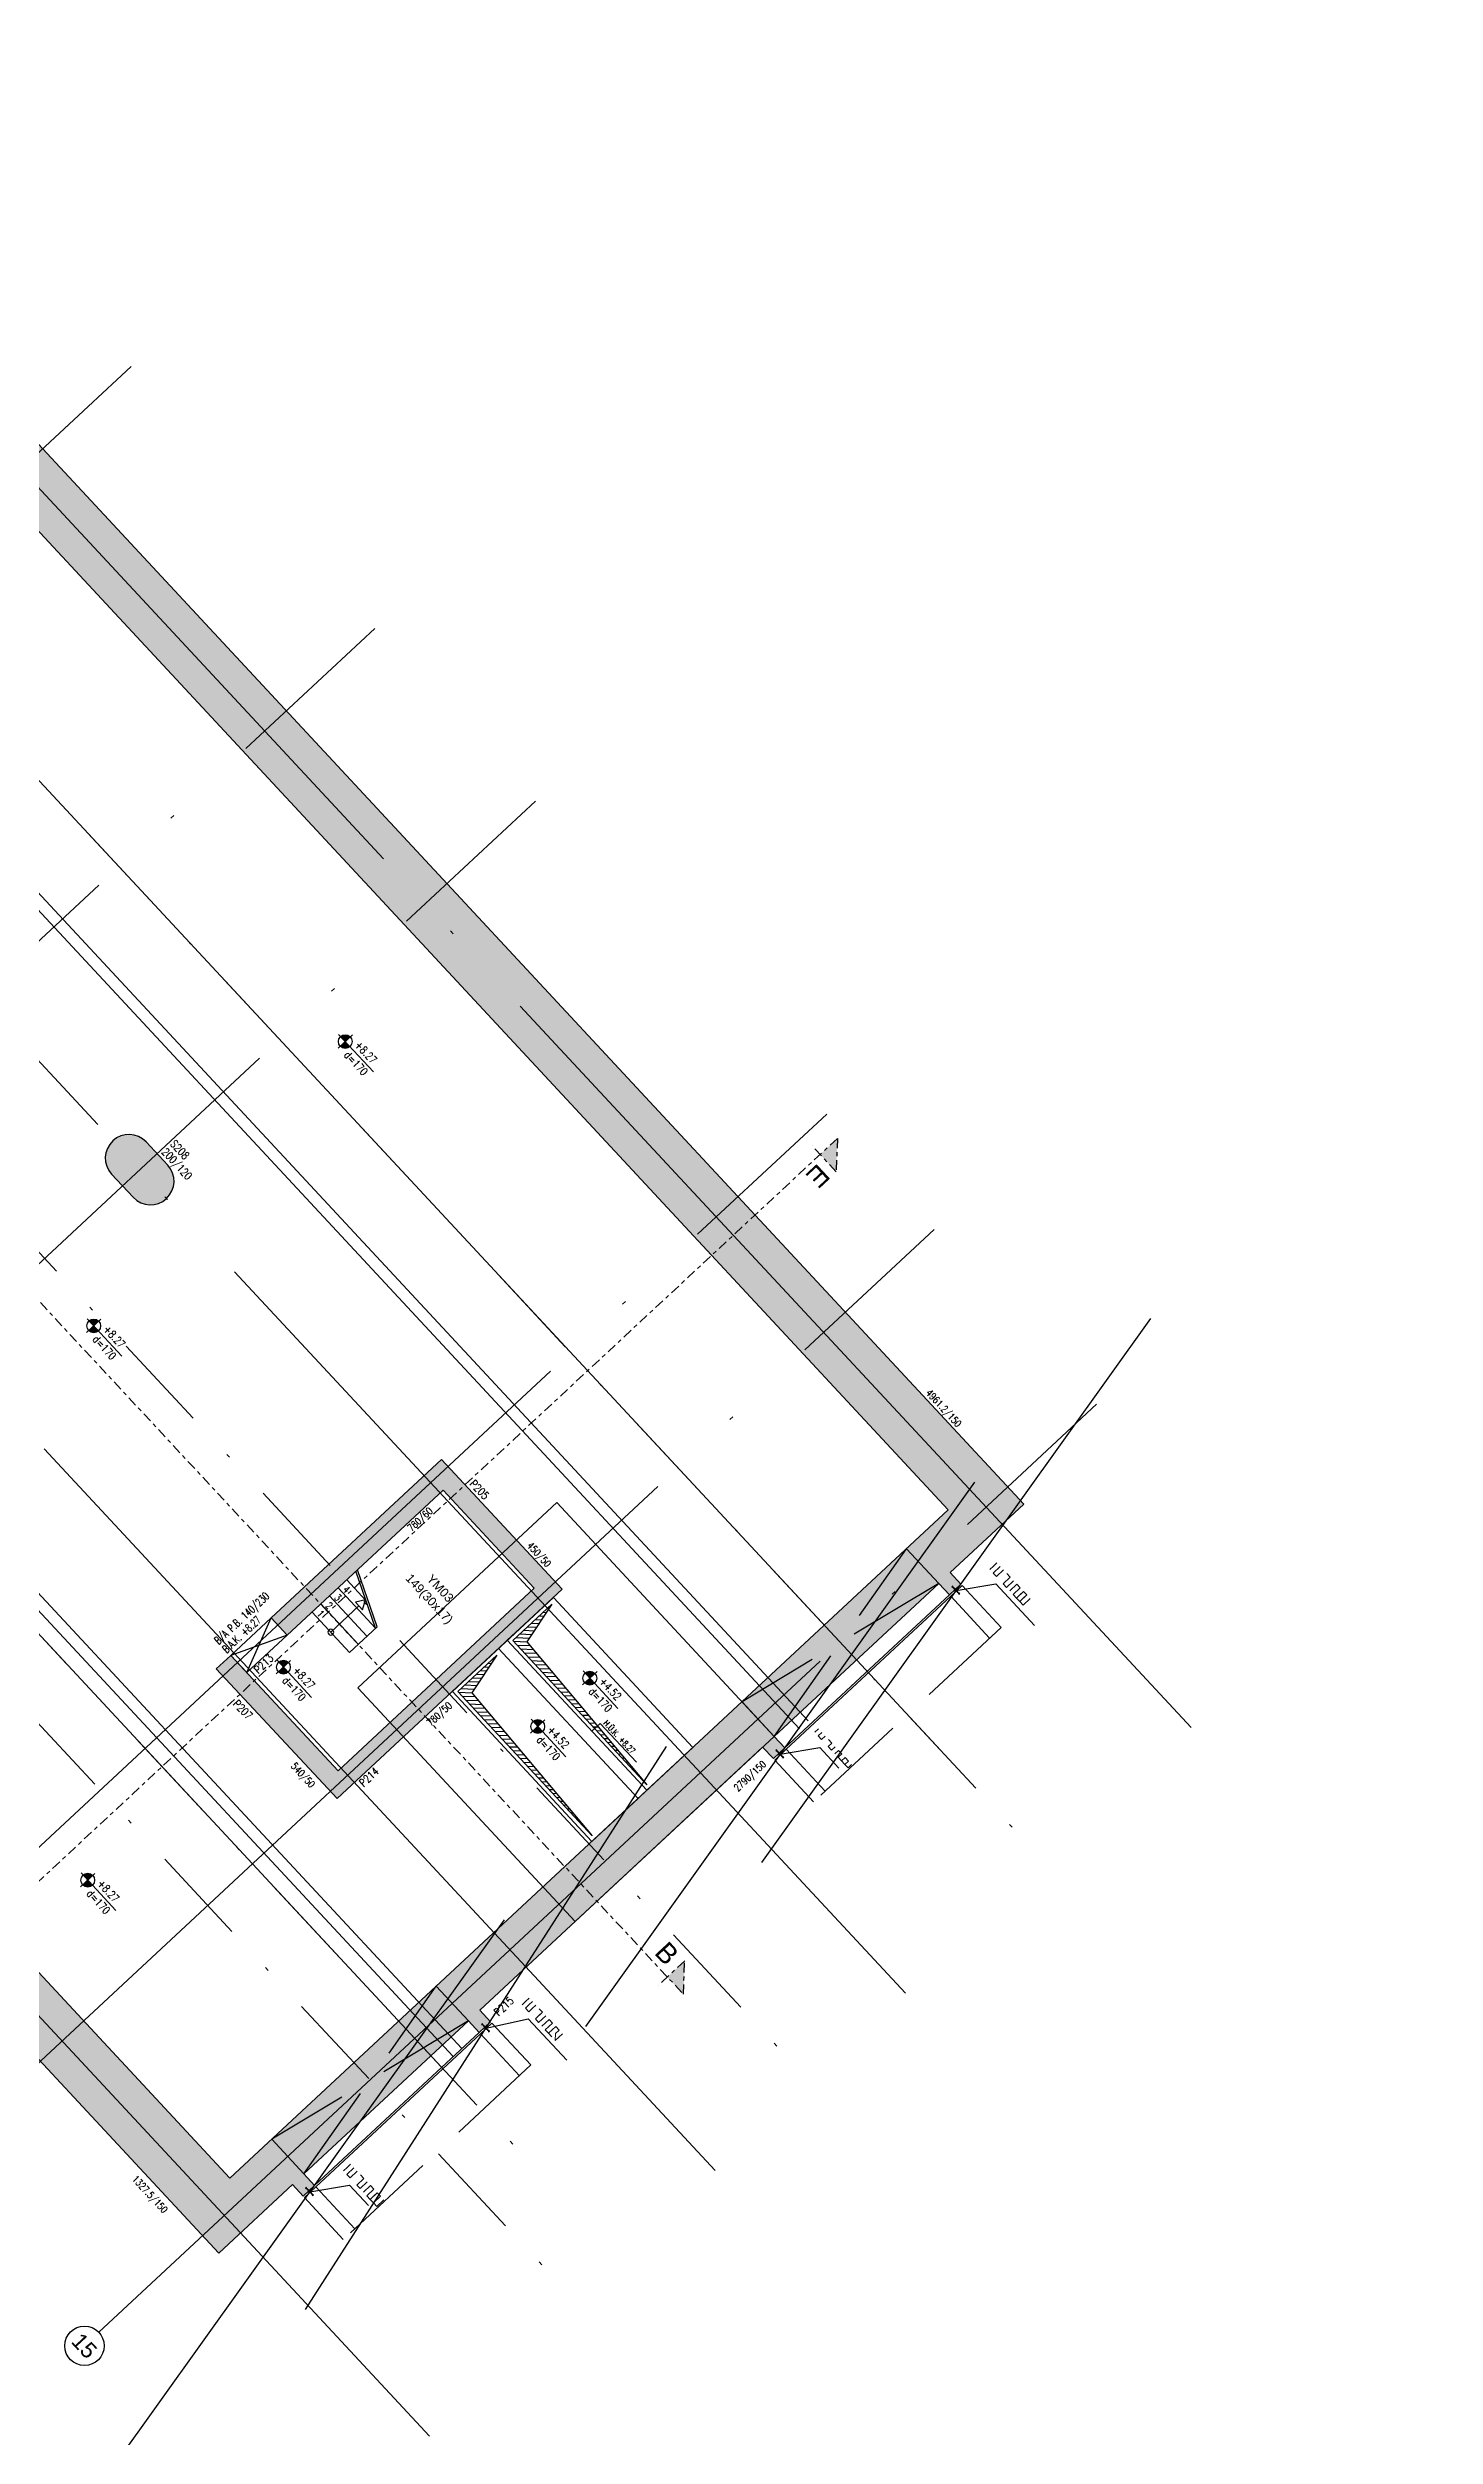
# Model space of a CAD drawing. Header units: millimetres. Extents: x 400382 to 401267, y 4543945 to 4544126.
# Drawn here: x 400493.9 to 400529.1, y 4543976.6 to 4544037.2 of the extents above; entities that cross this region are included whole.
import ezdxf
from ezdxf.enums import TextEntityAlignment as Align

# ---------------------------------------------------------------- set-up
doc = ezdxf.new("R2010")
doc.units = ezdxf.units.MM
for name, pattern in [('AKS', [3, 2.5, -0.25, 0, -0.25]), ('CENTER', [2, 1.25, -0.25, 0.25, -0.25]), ('CIZGI', [0.4, 0.25, -0.15]), ('CONTINU', [0]), ('DASHDOT2', [0.5, 0.25, -0.125, 0, -0.125]), ('HIDDEN', [0.375, 0.25, -0.125]), ('UUC-ST-KAL-I05-101-U-000$0$ACAD_ISO05W100', [33, 24, -3, 0, -3, 0, -3])]:
    doc.linetypes.add(name, pattern=pattern)
doc.layers.add('A-DETL', color=90, linetype='Continuous', lineweight=15)
for name, color, linetype in [('aks prota', 2, 'AKS'), ('boşluk prota', 2, 'Continuous'), ('boşluk taraması prota', 252, 'Continuous'), ('caks prota', 4, 'Continuous'), ('kesit tarama prota', 252, 'Continuous'), ('kiriş prota', 6, 'Continuous'), ('kolon prota', 1, 'Continuous'), ('kolon tarama prota', 252, 'Continuous'), ('lkolon prota', 4, 'Continuous'), ('lperde prota', 4, 'Continuous'), ('merdiven prota', 2, 'Continuous'), ('metraj prota', 2, 'Continuous'), ('not prota', 2, 'Continuous'), ('not çizgisi prota', 4, 'Continuous'), ('perde prota', 1, 'Continuous'), ('PRT-AL-TUNEL_EKSENI', 14, 'DASHDOT2'), ('PRT-MI-ad_dim', 8, 'Continuous'), ('prt-s-taxis', 7, 'Continuous'), ('skesit prota', 7, 'Continuous'), ('st-s_level (kot)', 6, 'Continuous'), ('st-s_levelmark (kot işareti)', 4, 'Continuous'), ('st_s_not çizgisi', 4, 'CIZGI'), ('st_s_ölçü', 4, 'Continuous'), ('taks prota', 7, 'Continuous'), ('temel prota', 6, 'Continuous'), ('tkesit prota', 7, 'Continuous'), ('tkolon prota', 6, 'Continuous'), ('tnot prota', 4, 'Continuous'), ('tperde prota', 6, 'Continuous'), ('UUC-ST-KAL-I05-101-U-000$0$st_s_su tutucu', 2, 'Continuous')]:
    doc.layers.add(name, color=color, linetype=linetype)
doc.styles.add('Arial', font='Arial.ttf')
doc.styles.add('OLCU', font='romanstw.shx')
doc.styles.add('PRT-MI-a_Arial', font='Arial.ttf', dxfattribs={"height": 30})
doc.styles.add('TAKS', font='Arial Unicode.ttf')
doc.styles.add('tkolon', font='romanstw.shx')
doc.styles.add('TNOT', font='romanstw.shx', dxfattribs={"width": 0.8, "height": 250})
doc.dimstyles.new('1-50', dxfattribs={"dimtxt": 10, "dimasz": 4, "dimexe": 4, "dimexo": 8, "dimgap": 4, "dimtad": 1, "dimdec": 1, "dimrnd": 0.05, "dimzin": 9, "dimdsep": 46, "dimtxsty": 'OLCU', "dimblk1": 'OBLIQUE', "dimblk2": 'OBLIQUE', "dimsah": 1, "dimcen": 2, "dimdle": 4, "dimclrd": 4, "dimclre": 4, "dimclrt": 3, "dimadec": 1, "dimazin": 0, "dimtfac": 1, "dimtdec": 1, "dimtix": 1, "dimtmove": 2, "dimatfit": 3, "dimldrblk": 'OBLIQUE', "dimfxl": 1, "dimtvp": 1, "dimtolj": 1, "dimtzin": 1, "dimarcsym": 0})

# ---------------------------------------------------------------- blocks, each defined once
blk = doc.blocks.new('_Oblique')
at = {"layer": 'st_s_ölçü', "lineweight": -2}
blk.add_line((-0.5, -0.5), (0.5, 0.5), dxfattribs=at)
blk = doc.blocks.new('PLAN_KOT')
at = {"layer": 'st-s_levelmark (kot işareti)'}
h = blk.add_hatch(color=256, dxfattribs=at)
h.paths.add_polyline_path([(0, 17.5, 0.414214), (-17.5, 0), (0, 0)])
h.paths.add_polyline_path([(17.5, 0), (0, 0), (0, -17.5, 0.414214)])
for p, q in [((105, 0), (-25, 0)), ((0, 25), (0, -25))]:
    blk.add_line(p, q, dxfattribs=at)
blk.add_circle((0, 0), 17.5, dxfattribs=at)
at = {"layer": 'st-s_level (kot)', "color": 6, "style": 'OLCU', "width": 0.8}
for tag, p in [('KOT', (22.7, 9.8)), ('DÖŞEME_KALINLIĞI', (22.7, -27.6))]:
    blk.add_attdef(tag, p, '', height=20, dxfattribs=at)
blk = doc.blocks.new('*U90')
at = {"layer": 'metraj prota', "color": 4}
blk.add_lwpolyline([(-120, 0), (-97.5, 13), (-97.5, -13)], close=True, dxfattribs=at)
blk.add_lwpolyline([(0, 0), (-97.5, 0)], dxfattribs=at)
blk.add_circle((0, 0), 7.5, dxfattribs=at)
blk = doc.blocks.new('Stair_Anotation')
at = {"color": 0, "style": 'PRT-MI-a_Arial'}
blk.add_attdef('M.ADI', text='', height=0.2, dxfattribs=at).set_placement((0, 0), align=Align.BOTTOM_CENTER)
blk.add_attdef('BAS.SAYI-(EN-RIHT)', text='', height=0.2, dxfattribs=at).set_placement((0, -0.08), align=Align.TOP_CENTER)

msp = doc.modelspace()

# ---------------------------------------------------------------- hatches: boundary and pattern name
at = {"layer": 'boşluk taraması prota', "ltscale": 2}
h = msp.add_hatch(dxfattribs=at)
h.set_pattern_fill('ANSI31', color=256, scale=0.03, angle=-47.076006, style=0)
h.set_pattern_definition([(357.923994, (399726.28571, 4544230.91546), (0.003450452, 0.095187483), [])])
h.paths.add_polyline_path([(400506.67722, 4543997.72402), (400506.0437, 4543996.77143), (400509.09195, 4543993.14534), (400505.68867, 4543996.80464)])
h = msp.add_hatch(dxfattribs=at)
h.set_pattern_fill('ANSI31', color=256, scale=0.03, angle=-47.076006, style=0)
h.set_pattern_definition([(357.923994, (399724.8937, 4544229.62061), (0.003450452, 0.095187483), [])])
h.paths.add_polyline_path([(400505.28521, 4543996.42917), (400504.65169, 4543995.47658), (400507.69995, 4543991.85049), (400504.29667, 4543995.50979)])
at = {"layer": 'kesit tarama prota'}
h = msp.add_hatch(color=256, dxfattribs=at)
h.dxf.hatch_style = 1
h.paths.add_polyline_path([(400513.89436, 4544008.69619), (400513.9251, 4544009.54416), (400513.48574, 4544009.13555)])
h = msp.add_hatch(color=256, dxfattribs=at)
h.dxf.hatch_style = 1
h.paths.add_polyline_path([(400510.04988, 4543988.67642), (400510.01914, 4543987.82845), (400509.61053, 4543988.2678)])
at = {"layer": 'kolon tarama prota'}
h = msp.add_hatch(color=256, dxfattribs=at)
h.dxf.hatch_style = 1
h.paths.add_polyline_path([(400485.11839, 4544034.12161), (400516.73976, 4544000.12153), (400498.50654, 4543983.16394), (400490.22528, 4543992.06815), (400490.53293, 4543989.53481), (400498.22539, 4543981.26369), (400500.09264, 4543983.00031), (400500.36505, 4543982.70741), (400500.65796, 4543982.97982), (400500.38555, 4543983.27272), (400504.55942, 4543987.15458), (400504.83183, 4543986.86168), (400505.12473, 4543987.13409), (400504.85232, 4543987.42699), (400512.02844, 4543994.10106), (400512.30086, 4543993.80816), (400512.59376, 4543994.08057), (400512.32135, 4543994.37347), (400516.49522, 4543998.25533), (400516.76763, 4543997.96243), (400517.06053, 4543998.23484), (400516.78812, 4543998.52774), (400518.65538, 4544000.26436), (400484.81074, 4544036.65495)])
h = msp.add_hatch(color=256, dxfattribs=at)
h.dxf.hatch_style = 1
edge = h.paths.add_edge_path()
edge.add_arc((400495.94573, 4544009.0442), 0.6, 42.923994, 222.923994)
edge.add_line((400495.50638, 4544008.63558), (400496.0512, 4544008.04978))
edge.add_arc((400496.49056, 4544008.45839), 0.6, 222.923994, 402.923994)
edge.add_line((400496.92991, 4544008.86701), (400496.38509, 4544009.45282))
h = msp.add_hatch(color=256, dxfattribs=at)
h.dxf.hatch_style = 1
h.paths.add_polyline_path([(400506.93947, 4543998.10449), (400503.87484, 4544001.39965), (400499.55467, 4543997.38172), (400499.96329, 4543996.94237), (400503.91733, 4544000.61978), (400506.23282, 4543998.1301), (400501.25347, 4543993.49911), (400498.52936, 4543996.42815), (400498.16323, 4543996.08763), (400501.22786, 4543992.79247)])

# ---------------------------------------------------------------- linework, layer by layer
at = {"layer": 'A-DETL', "color": 1, "lineweight": 5}
msp.add_lwpolyline([(400410.49797, 4544108.04135), (400516.54955, 4543994.01205)], dxfattribs=at)
at = {"layer": 'aks prota', "ltscale": 10}
for p, q in [((400522.90326, 4543994.59565), (400411.76442, 4544114.0949)), ((400515.65391, 4543987.85348), (400404.51506, 4544107.35273)), ((400510.82101, 4543983.3587), (400399.68216, 4544102.85794)), ((400503.57166, 4543976.61652), (400392.43281, 4544096.11577)), ((400470.68895, 4544005.58836), (400496.00253, 4544029.13095)), ((400476.87267, 4543998.93946), (400502.18625, 4544022.48206)), ((400480.95203, 4543994.55323), (400506.26561, 4544018.09583)), ((400488.33778, 4543986.6119), (400513.65514, 4544010.15801)), ((400491.06189, 4543983.68287), (400516.37925, 4544007.22897)), ((400495.1821, 4543979.25271), (400520.49946, 4544002.79881))]:
    msp.add_line(p, q, dxfattribs=at)
at = {"layer": 'boşluk prota', "ltscale": 0.05}
for points in [[(400506.67722, 4543997.72402), (400506.0437, 4543996.77143), (400509.09195, 4543993.14534), (400505.68867, 4543996.80464)], [(400505.28521, 4543996.42917), (400504.65169, 4543995.47658), (400507.69995, 4543991.85049), (400504.29667, 4543995.50979)]]:
    msp.add_lwpolyline(points, close=True, dxfattribs=at)
at = {"layer": 'caks prota', "ltscale": 0.05}
msp.add_circle((400494.81649, 4543978.91164), 0.5, dxfattribs=at)
at = {"layer": 'kiriş prota'}
msp.add_line((400400.70421, 4544096.91339), (400503.87989, 4543985.97634), dxfattribs=at)
for points in [[(400516.76763, 4543997.96243), (400512.59376, 4543994.08057)], [(400501.54446, 4543996.50475), (400502.24353, 4543997.15491)], [(400504.83183, 4543986.86168), (400500.65796, 4543982.97982)]]:
    msp.add_lwpolyline(points, dxfattribs=at)
at = {"layer": 'kolon prota', "color": 1}
msp.add_lwpolyline([(400496.38509, 4544009.45282, 1), (400495.50638, 4544008.63558), (400496.0512, 4544008.04978, 1), (400496.92991, 4544008.86701)], format="xyb", close=True, dxfattribs=at)
at = {"layer": 'kolon tarama prota'}
for points in [[(400517.78917, 4543996.86404), (400516.80168, 4543997.92581), (400517.09458, 4543998.19822), (400518.08207, 4543997.13645)], [(400516.80168, 4543997.92581), (400512.62781, 4543994.04396)], [(400513.3224, 4543992.70977), (400512.33491, 4543993.77155), (400512.62781, 4543994.04396), (400513.6153, 4543992.98218)], [(400505.85337, 4543985.76329), (400504.86588, 4543986.82506), (400505.15878, 4543987.09747), (400506.14627, 4543986.0357)], [(400504.86588, 4543986.82506), (400500.69201, 4543982.94321)], [(400500.39911, 4543982.6708), (400500.69201, 4543982.94321), (400501.6795, 4543981.88143)], [(400500.39911, 4543982.6708), (400501.3866, 4543981.60902)]]:
    msp.add_lwpolyline(points, dxfattribs=at)
at = {"layer": 'kolon tarama prota', "linetype": 'HIDDEN', "ltscale": 10}
for points in [[(400518.08207, 4543997.13645), (400513.3224, 4543992.70977)], [(400506.14627, 4543986.0357), (400501.3866, 4543981.60902)]]:
    msp.add_lwpolyline(points, dxfattribs=at)
at = {"layer": 'merdiven prota', "linetype": 'HIDDEN', "ltscale": 10}
for p, q in [((400501.98382, 4543996.91337), (400501.03223, 4543997.93653)), ((400502.20349, 4543997.11767), (400501.25191, 4543998.14084)), ((400501.96116, 4543997.81875), (400501.47159, 4543998.34515)), ((400501.54446, 4543996.50475), (400500.59288, 4543997.52791)), ((400501.76414, 4543996.70906), (400500.81256, 4543997.73222))]:
    msp.add_line(p, q, dxfattribs=at)
for points in [[(400502.20349, 4543997.11767), (400501.7034, 4543998.56446)], [(400502.24353, 4543997.15491), (400501.74343, 4543998.60169)], [(400515.67798, 4543999.13404), (400516.49522, 4543998.25533), (400511.50411, 4543995.25218), (400512.32135, 4543994.37347), (400515.67798, 4543999.13404)], [(400499.55267, 4543997.38358), (400499.96329, 4543996.94237), (400498.52936, 4543996.42815), (400498.93917, 4543995.9899), (400499.55267, 4543997.38358)], [(400503.74218, 4543988.03329), (400504.55942, 4543987.15458), (400499.56831, 4543984.15143), (400500.38555, 4543983.27272), (400503.74218, 4543988.03329)]]:
    msp.add_lwpolyline(points, dxfattribs=at)
at = {"layer": 'not prota', "ltscale": 0.1}
msp.add_lwpolyline([(400507.69443, 4543994.50116), (400507.90692, 4543994.69879), (400508.82258, 4543993.71425)], dxfattribs=at)
at = {"layer": 'perde prota'}
msp.add_lwpolyline([(400485.11839, 4544034.12161), (400516.73976, 4544000.12153), (400498.50654, 4543983.16394), (400490.22528, 4543992.06815), (400490.53293, 4543989.53481), (400498.22539, 4543981.26369), (400500.09264, 4543983.00031), (400500.36505, 4543982.70741), (400500.65796, 4543982.97982), (400500.38555, 4543983.27272), (400504.55942, 4543987.15458), (400504.83183, 4543986.86168), (400505.12473, 4543987.13409), (400504.85232, 4543987.42699), (400512.02844, 4543994.10106), (400512.30086, 4543993.80816), (400512.59376, 4543994.08057), (400512.32135, 4543994.37347), (400516.49522, 4543998.25533), (400516.76763, 4543997.96243), (400517.06053, 4543998.23484), (400516.78812, 4543998.52774), (400518.65538, 4544000.26436), (400484.81074, 4544036.65495)], close=True, dxfattribs=at)
for points in [[(400499.96329, 4543996.94237), (400503.91733, 4544000.61978), (400506.23282, 4543998.1301), (400501.25347, 4543993.49911), (400498.52936, 4543996.42815), (400498.16323, 4543996.08763), (400501.22786, 4543992.79247), (400506.93947, 4543998.10449), (400503.87484, 4544001.39965), (400499.55467, 4543997.38172), (400499.96329, 4543996.94237)], [(400499.55267, 4543997.38358), (400498.52936, 4543996.42815)], [(400499.96329, 4543996.94237), (400498.93917, 4543995.9899)]]:
    msp.add_lwpolyline(points, dxfattribs=at)
at = {"layer": 'PRT-AL-TUNEL_EKSENI', "ltscale": 10}
for p, q in [((400408.06651, 4544110.65571), (400519.20536, 4543991.15646)), ((400402.09861, 4544105.10534), (400513.23746, 4543985.60609)), ((400395.40003, 4544102.61658), (400506.53887, 4543983.11734)), ((400396.13071, 4544099.55496), (400507.26956, 4543980.05571))]:
    msp.add_line(p, q, dxfattribs=at)
at = {"layer": 'skesit prota', "linetype": 'CENTER', "ltscale": 0.2}
for p, q in [((400513.9251, 4544009.54416), (400513.89436, 4544008.69619)), ((400513.89436, 4544008.69619), (400513.28143, 4544009.35522)), ((400510.04988, 4543988.67642), (400509.39085, 4543988.06349)), ((400510.01914, 4543987.82845), (400510.04988, 4543988.67642))]:
    msp.add_line(p, q, dxfattribs=at)
for points in [[(400399.30774, 4544106.8681), (400510.01914, 4543987.82845)], [(400513.9251, 4544009.54416), (400485.76656, 4543983.35565)]]:
    msp.add_lwpolyline(points, dxfattribs=at)
at = {"layer": 'st_s_ölçü', "color": 6, "lineweight": 0}
for points in [[(400517.88466, 4543998.69114), (400517.97528, 4543998.77542), (400517.88466, 4543998.69114), (400517.79403, 4543998.60685)], [(400518.05957, 4543998.6848), (400517.87832, 4543998.51623), (400517.9626, 4543998.42561), (400518.14385, 4543998.59417)], [(400518.31242, 4543998.41293), (400518.13117, 4543998.24436)], [(400518.31242, 4543998.41293), (400518.13117, 4543998.24436), (400518.21545, 4543998.15373), (400518.3967, 4543998.3223)], [(400518.22813, 4543998.50355), (400518.31242, 4543998.41293)], [(400518.48099, 4543998.23168), (400518.29974, 4543998.06311)], [(400518.56527, 4543998.14105), (400518.38402, 4543997.97249), (400518.4683, 4543997.88186), (400518.64955, 4543998.05043)], [(400518.64321, 4543997.87552), (400518.73384, 4543997.95981), (400518.64955, 4543998.05043), (400518.55893, 4543997.96615), (400518.4683, 4543997.88186), (400518.55259, 4543997.79124)], [(400518.48099, 4543998.23168), (400518.56527, 4543998.14105)], [(400518.73384, 4543997.95981), (400518.55259, 4543997.79124), (400518.63687, 4543997.70061), (400518.81812, 4543997.86918)], [(400513.44409, 4543994.56123), (400513.35346, 4543994.47695)], [(400513.52837, 4543994.47061), (400513.43775, 4543994.38633), (400513.52203, 4543994.2957), (400513.61265, 4543994.37999)], [(400513.78122, 4543994.19874), (400513.6906, 4543994.11446)], [(400513.78122, 4543994.19874), (400513.6906, 4543994.11446), (400513.77488, 4543994.02383), (400513.8655, 4543994.10812)], [(400513.69694, 4543994.28936), (400513.78122, 4543994.19874)], [(400513.94979, 4543994.01749), (400513.85916, 4543993.93321)], [(400514.03407, 4543993.92687), (400513.94345, 4543993.84258), (400514.02773, 4543993.75196), (400514.11836, 4543993.83624)], [(400513.94979, 4543994.01749), (400514.03407, 4543993.92687)], [(400514.20264, 4543993.74562), (400514.11836, 4543993.83624), (400514.02773, 4543993.75196), (400514.11202, 4543993.66134)], [(400514.20264, 4543993.74562), (400514.11202, 4543993.66134), (400514.1963, 4543993.57071), (400514.28692, 4543993.655)], [(400506.01292, 4543987.64997), (400506.10355, 4543987.73425), (400506.01292, 4543987.64997), (400505.9223, 4543987.56569)], [(400506.18783, 4543987.64363), (400506.09721, 4543987.55935), (400506.00658, 4543987.47506), (400506.09087, 4543987.38444), (400506.18149, 4543987.46872), (400506.27211, 4543987.55301)], [(400506.44068, 4543987.37176), (400506.25943, 4543987.20319)], [(400506.44068, 4543987.37176), (400506.35006, 4543987.28747), (400506.25943, 4543987.20319), (400506.34372, 4543987.11257), (400506.43434, 4543987.19685), (400506.52496, 4543987.28113)], [(400506.3564, 4543987.46238), (400506.44068, 4543987.37176)], [(400506.60925, 4543987.19051), (400506.428, 4543987.02194)], [(400506.69353, 4543987.09989), (400506.60291, 4543987.0156), (400506.51228, 4543986.93132), (400506.59657, 4543986.84069), (400506.68719, 4543986.92498), (400506.77782, 4543987.00926)], [(400506.60925, 4543987.19051), (400506.69353, 4543987.09989)], [(400506.77148, 4543986.83435), (400506.8621, 4543986.91864), (400506.77782, 4543987.00926), (400506.68719, 4543986.92498), (400506.59657, 4543986.84069), (400506.68085, 4543986.75007)], [(400506.8621, 4543986.91864), (400506.77148, 4543986.83435), (400506.76514, 4543986.65945), (400506.85576, 4543986.74373), (400506.94638, 4543986.82801)], [(400501.48172, 4543983.43578), (400501.57235, 4543983.52007), (400501.48172, 4543983.43578), (400501.3911, 4543983.3515)], [(400501.65663, 4543983.42944), (400501.47538, 4543983.26088), (400501.55967, 4543983.17025), (400501.74092, 4543983.33882)], [(400501.90948, 4543983.15757), (400501.72824, 4543982.989)], [(400501.90948, 4543983.15757), (400501.72824, 4543982.989), (400501.81252, 4543982.89838), (400501.99377, 4543983.06695)], [(400501.8252, 4543983.2482), (400501.90948, 4543983.15757)], [(400502.07805, 4543982.97632), (400501.8968, 4543982.80776)], [(400502.16233, 4543982.8857), (400501.98109, 4543982.71713), (400502.06537, 4543982.62651), (400502.24662, 4543982.79508)], [(400502.24028, 4543982.62017), (400502.3309, 4543982.70445), (400502.24662, 4543982.79508), (400502.15599, 4543982.71079), (400502.06537, 4543982.62651), (400502.14965, 4543982.53589)], [(400502.07805, 4543982.97632), (400502.16233, 4543982.8857)], [(400502.3309, 4543982.70445), (400502.14965, 4543982.53589), (400502.23394, 4543982.44526), (400502.41519, 4543982.61383)]]:
    msp.add_lwpolyline(points, dxfattribs=at)
at = {"layer": 'temel prota', "color": 5}
for p, q in [((400409.85743, 4544105.42624), (400512.96501, 4543994.56241)), ((400410.07711, 4544105.63055), (400513.18469, 4543994.76672)), ((400401.21679, 4544097.39011), (400504.39247, 4543986.45306)), ((400400.99712, 4544097.1858), (400504.17279, 4543986.24875))]:
    msp.add_line(p, q, dxfattribs=at)
for points in [[(400506.80688, 4544000.30276), (400512.32135, 4543994.37347), (400507.2671, 4543989.67283), (400501.75264, 4543995.60212)], [(400506.71979, 4543997.90018), (400510.25928, 4543994.09443), (400507.69471, 4543991.70929), (400504.15522, 4543995.51503)], [(400506.71979, 4543997.90018), (400510.25928, 4543994.09443), (400509.08683, 4543993.00402), (400505.54734, 4543996.80976)], [(400505.32778, 4543996.60533), (400508.86715, 4543992.79971), (400507.69471, 4543991.70929), (400504.15534, 4543995.51491)]]:
    msp.add_lwpolyline(points, close=True, dxfattribs=at)
at = {"layer": 'UUC-ST-KAL-I05-101-U-000$0$st_s_su tutucu', "linetype": 'UUC-ST-KAL-I05-101-U-000$0$ACAD_ISO05W100', "ltscale": 0.05}
for points in [[(400516.92929, 4543998.05216, -0.57735027), (400516.92636, 4543998.05149), (400516.90252, 4543998.07713, -0.57735027), (400516.9034, 4543998.08), (400516.92648, 4543998.08529, 0.57735027), (400516.92737, 4543998.08816), (400516.89615, 4543998.12173), (400516.90043, 4543998.12571), (400516.89763, 4543998.12873), (400516.89335, 4543998.12474), (400516.87107, 4543998.1487), (400516.87535, 4543998.15268), (400516.87255, 4543998.1557), (400516.86826, 4543998.15171), (400516.85418, 4543998.16686), (400516.85779, 4543998.18206), (400516.85425, 4543998.18586), (400516.83141, 4543998.16462), (400516.83495, 4543998.16081), (400516.85037, 4543998.16332), (400516.86446, 4543998.14817), (400516.86017, 4543998.14419), (400516.86298, 4543998.14117), (400516.86726, 4543998.14515), (400516.88954, 4543998.1212), (400516.88525, 4543998.11722), (400516.88806, 4543998.1142), (400516.89234, 4543998.11819), (400516.91811, 4543998.09049, -0.57735027), (400516.91722, 4543998.08762), (400516.89512, 4543998.08254, 0.57735027), (400516.89423, 4543998.07967), (400516.9283, 4543998.04304, 0.57735027), (400516.93123, 4543998.04371), (400516.93789, 4543998.0654, -0.57735027), (400516.94081, 4543998.06607), (400516.96658, 4543998.03837), (400516.96229, 4543998.03438), (400516.9651, 4543998.03137), (400516.96938, 4543998.03535), (400516.99166, 4543998.0114), (400516.98737, 4543998.00741), (400516.99018, 4543998.0044), (400516.99446, 4543998.00838), (400517.00855, 4543997.99324), (400517.00493, 4543997.97804), (400517.00847, 4543997.97423), (400517.03132, 4543997.99548), (400517.02778, 4543997.99929), (400517.01236, 4543997.99678), (400516.99827, 4543998.01192), (400517.00256, 4543998.01591), (400516.99975, 4543998.01892), (400516.99547, 4543998.01494), (400516.97319, 4543998.03889), (400516.97747, 4543998.04288), (400516.97467, 4543998.04589), (400516.97039, 4543998.04191), (400516.93917, 4543998.07547, 0.57735027), (400516.93624, 4543998.0748)], [(400512.46252, 4543993.89789, -0.57735027), (400512.45959, 4543993.89722), (400512.43575, 4543993.92286, -0.57735027), (400512.43663, 4543993.92573), (400512.45971, 4543993.93103, 0.57735027), (400512.46059, 4543993.9339), (400512.42938, 4543993.96746), (400512.43366, 4543993.97144), (400512.43086, 4543993.97446), (400512.42657, 4543993.97048), (400512.4043, 4543993.99443), (400512.40858, 4543993.99841), (400512.40578, 4543994.00143), (400512.40149, 4543993.99744), (400512.38741, 4543994.01259), (400512.39102, 4543994.02779), (400512.38748, 4543994.0316), (400512.36463, 4543994.01035), (400512.36818, 4543994.00654), (400512.3836, 4543994.00905), (400512.39768, 4543993.9939), (400512.3934, 4543993.98992), (400512.3962, 4543993.9869), (400512.40049, 4543993.99089), (400512.42276, 4543993.96693), (400512.41848, 4543993.96295), (400512.42128, 4543993.95993), (400512.42557, 4543993.96392), (400512.45133, 4543993.93622, -0.57735027), (400512.45045, 4543993.93335), (400512.42834, 4543993.92827, 0.57735027), (400512.42746, 4543993.9254), (400512.46153, 4543993.88877, 0.57735027), (400512.46446, 4543993.88945), (400512.47112, 4543993.91113, -0.57735027), (400512.47404, 4543993.9118), (400512.49981, 4543993.8841), (400512.49552, 4543993.88011), (400512.49832, 4543993.8771), (400512.50261, 4543993.88108), (400512.52489, 4543993.85713), (400512.5206, 4543993.85314), (400512.52341, 4543993.85013), (400512.52769, 4543993.85411), (400512.54178, 4543993.83897), (400512.53816, 4543993.82377), (400512.5417, 4543993.81996), (400512.56455, 4543993.84121), (400512.56101, 4543993.84502), (400512.54558, 4543993.84251), (400512.5315, 4543993.85766), (400512.53578, 4543993.86164), (400512.53298, 4543993.86466), (400512.52869, 4543993.86067), (400512.50642, 4543993.88462), (400512.5107, 4543993.88861), (400512.5079, 4543993.89163), (400512.50361, 4543993.88764), (400512.4724, 4543993.9212, 0.57735027), (400512.46947, 4543993.92053)], [(400504.99349, 4543986.95141, -0.57735027), (400504.99056, 4543986.95074), (400504.96672, 4543986.97638, -0.57735027), (400504.9676, 4543986.97925), (400504.99068, 4543986.98454, 0.57735027), (400504.99156, 4543986.98741), (400504.96035, 4543987.02098), (400504.96463, 4543987.02496), (400504.96183, 4543987.02798), (400504.95754, 4543987.02399), (400504.93527, 4543987.04795), (400504.93955, 4543987.05193), (400504.93675, 4543987.05495), (400504.93246, 4543987.05096), (400504.91838, 4543987.06611), (400504.92199, 4543987.08131), (400504.91845, 4543987.08512), (400504.89561, 4543987.06387), (400504.89915, 4543987.06006), (400504.91457, 4543987.06257), (400504.92865, 4543987.04742), (400504.92437, 4543987.04344), (400504.92717, 4543987.04042), (400504.93146, 4543987.04441), (400504.95374, 4543987.02045), (400504.94945, 4543987.01647), (400504.95226, 4543987.01345), (400504.95654, 4543987.01744), (400504.9823, 4543986.98974, -0.57735027), (400504.98142, 4543986.98687), (400504.95931, 4543986.98179, 0.57735027), (400504.95843, 4543986.97892), (400504.9925, 4543986.94229, 0.57735027), (400504.99543, 4543986.94296), (400505.00209, 4543986.96465, -0.57735027), (400505.00501, 4543986.96532), (400505.03078, 4543986.93762), (400505.02649, 4543986.93363), (400505.0293, 4543986.93062), (400505.03358, 4543986.9346), (400505.05586, 4543986.91065), (400505.05157, 4543986.90666), (400505.05438, 4543986.90365), (400505.05866, 4543986.90763), (400505.07275, 4543986.89249), (400505.06913, 4543986.87729), (400505.07267, 4543986.87348), (400505.09552, 4543986.89473), (400505.09198, 4543986.89854), (400505.07656, 4543986.89603), (400505.06247, 4543986.91117), (400505.06675, 4543986.91516), (400505.06395, 4543986.91818), (400505.05967, 4543986.91419), (400505.03739, 4543986.93814), (400505.04167, 4543986.94213), (400505.03887, 4543986.94514), (400505.03458, 4543986.94116), (400505.00337, 4543986.97472, 0.57735027), (400505.00044, 4543986.97405)], [(400500.52672, 4543982.79714, -0.57735027), (400500.52379, 4543982.79647), (400500.49995, 4543982.82211, -0.57735027), (400500.50083, 4543982.82498), (400500.52391, 4543982.83028, 0.57735027), (400500.52479, 4543982.83315), (400500.49358, 4543982.86671), (400500.49786, 4543982.8707), (400500.49506, 4543982.87371), (400500.49077, 4543982.86973), (400500.46849, 4543982.89368), (400500.47278, 4543982.89766), (400500.46997, 4543982.90068), (400500.46569, 4543982.89669), (400500.4516, 4543982.91184), (400500.45522, 4543982.92704), (400500.45168, 4543982.93085), (400500.42883, 4543982.9096), (400500.43237, 4543982.90579), (400500.4478, 4543982.9083), (400500.46188, 4543982.89315), (400500.4576, 4543982.88917), (400500.4604, 4543982.88615), (400500.46469, 4543982.89014), (400500.48696, 4543982.86618), (400500.48268, 4543982.8622), (400500.48548, 4543982.85918), (400500.48977, 4543982.86317), (400500.51553, 4543982.83547, -0.57735027), (400500.51465, 4543982.8326), (400500.49254, 4543982.82752, 0.57735027), (400500.49166, 4543982.82465), (400500.52573, 4543982.78803, 0.57735027), (400500.52865, 4543982.7887), (400500.53531, 4543982.81038, -0.57735027), (400500.53824, 4543982.81105), (400500.564, 4543982.78335), (400500.55972, 4543982.77936), (400500.56252, 4543982.77635), (400500.56681, 4543982.78033), (400500.58909, 4543982.75638), (400500.5848, 4543982.7524), (400500.5876, 4543982.74938), (400500.59189, 4543982.75336), (400500.60598, 4543982.73822), (400500.60236, 4543982.72302), (400500.6059, 4543982.71921), (400500.62875, 4543982.74046), (400500.62521, 4543982.74427), (400500.60978, 4543982.74176), (400500.5957, 4543982.75691), (400500.59998, 4543982.76089), (400500.59718, 4543982.76391), (400500.59289, 4543982.75992), (400500.57062, 4543982.78387), (400500.5749, 4543982.78786), (400500.5721, 4543982.79088), (400500.56781, 4543982.78689), (400500.5366, 4543982.82045, 0.57735027), (400500.53367, 4543982.81978)]]:
    msp.add_lwpolyline(points, format="xyb", close=True, dxfattribs=at)

# ---------------------------------------------------------------- block references
at = {"layer": 'PRT-MI-ad_dim', "xscale": -0.01, "yscale": 0.01, "zscale": 0.01, "rotation": 42.92399312572132}
msp.add_blockref('*U90', (400501.06867, 4543997.01633), dxfattribs=at)
at = {"layer": 'prt-s-taxis'}
ref = msp.add_blockref('Stair_Anotation', (400503.72136, 4543998.00005), dxfattribs=dict(at, xscale=-1.125, yscale=1.125, zscale=1.125, rotation=312.9239939243513))
ref.add_attrib('M.ADI', 'YM03', dxfattribs={"layer": '0', "color": 0, "height": 0.225, "rotation": 312.9239939, "style": 'PRT-MI-a_Arial'}).set_placement((400503.71519, 4543998.00668), align=Align.BOTTOM_CENTER)
ref.add_attrib('BAS.SAYI-(EN-RIHT)', '149(30x17)', dxfattribs={"layer": '0', "color": 0, "height": 0.225, "rotation": 312.9239939, "style": 'PRT-MI-a_Arial'}).set_placement((400503.6542, 4543997.9401), align=Align.TOP_CENTER)
at = {"layer": 'st-s_level (kot)', "linetype": 'CONTINU', "ltscale": 0.1, "xscale": 0.01, "yscale": 0.01, "zscale": 0.01, "rotation": 312.9239939589943}
for p, values in [((400501.43666, 4544012.00001), {'KOT': '+8.27', 'DÖŞEME_KALINLIĞI': 'd=170'}), ((400495.05305, 4544004.78659), {'KOT': '+8.27', 'DÖŞEME_KALINLIĞI': 'd=170'}), ((400499.86592, 4543996.1297), {'KOT': '+8.27', 'DÖŞEME_KALINLIĞI': 'd=170'}), ((400507.64125, 4543995.85055), {'KOT': '+4.52', 'DÖŞEME_KALINLIĞI': 'd=170'}), ((400506.32077, 4543994.62245), {'KOT': '+4.52', 'DÖŞEME_KALINLIĞI': 'd=170'}), ((400494.9004, 4543990.7235), {'KOT': '+8.27', 'DÖŞEME_KALINLIĞI': 'd=170'})]:
    msp.add_blockref('PLAN_KOT', p, dxfattribs=at).add_auto_attribs(values)

# ---------------------------------------------------------------- texts
at = {"layer": 'lkolon prota', "style": 'tkolon', "width": 0.8}
msp.add_text('200/120', height=0.2, rotation=312.9239939, dxfattribs=at).set_placement((400496.75956, 4544009.18646))
at = {"layer": 'lperde prota', "style": 'tkolon', "width": 0.8}
for s, rotation, p in [('4961.2/150', 312.5635097, (400516.22425, 4544003.13557)), ('780/60', 42.5635097, (400503.0563, 4543999.62497)), ('450/50', 312.5635097, (400506.10099, 4543999.26324)), ('780/50', 42.5635097, (400503.5457, 4543994.68616)), ('540/50', 312.5635097, (400500.11243, 4543993.66738)), ('2790/150', 42.5635097, (400511.33672, 4543993.03176)), ('1327.5/150', 312.5635097, (400496.07968, 4543983.19207))]:
    msp.add_text(s, height=0.18, rotation=rotation, dxfattribs=at).set_placement(p, align=Align.MIDDLE_LEFT)
at = {"layer": 'st_s_not çizgisi', "ltscale": 0.05, "style": 'tkolon', "width": 0.8}
for s, p in [('3', (400501.20663, 4543997.94168)), ('4', (400501.4263, 4543998.14599)), ('1', (400500.76727, 4543997.53306)), ('2', (400500.98695, 4543997.73737))]:
    msp.add_text(s, height=0.18, rotation=312.9239939, dxfattribs=at).set_placement(p, align=Align.MIDDLE_LEFT)
at = {"layer": 'taks prota', "style": 'TAKS'}
msp.add_text('15', height=0.4, rotation=312.9239939, dxfattribs=at).set_placement((400494.81649, 4543978.91164), align=Align.MIDDLE_CENTER)
at = {"layer": 'tkesit prota', "style": 'Arial'}
for s, rotation, p in [('E', 222.923994, (400513.43723, 4544008.92834)), ('B', 312.9239939, (400509.25735, 4543988.8678))]:
    msp.add_text(s, height=0.5, rotation=rotation, dxfattribs=at).set_placement(p)
at = {"layer": 'tkolon prota', "style": 'tkolon', "width": 0.8}
msp.add_text('S208', height=0.2, rotation=312.9239939, dxfattribs=at).set_placement((400496.97924, 4544009.39077))
at = {"layer": 'tnot prota', "style": 'TNOT'}
for s, height, rotation, width, p in [('B/A P.B. 140/230', 0.2, 42.923994, 0.7, (400498.15543, 4543996.7632)), ('B.A.K. +8.27', 0.2, 42.923994, 0.7, (400498.35974, 4543996.54352)), ('H.Ü.K. +8.27', 0.15, 312.9239939, 0.8, (400508.02999, 4543994.74812))]:
    msp.add_text(s, height=height, rotation=rotation, dxfattribs=dict(at, width=width)).set_placement(p, align=Align.MIDDLE_LEFT)
at = {"layer": 'tperde prota', "style": 'tkolon', "width": 0.8}
for s, rotation, p in [('P205', 313.3932852, (400504.65004, 4544000.83341)), ('P213', 43.3932852, (400499.16386, 4543996.02084)), ('P207', 313.3932852, (400498.64733, 4543995.25277)), ('P214', 43.3932852, (400501.83403, 4543993.14982)), ('P215', 43.3932852, (400505.25904, 4543987.33234))]:
    msp.add_text(s, height=0.2, rotation=rotation, dxfattribs=at).set_placement(p, align=Align.MIDDLE_LEFT)

# ---------------------------------------------------------------- leaders
at = {"layer": 'not çizgisi prota'}
for points in [[(400516.93609, 4543998.073), (400517.94378, 4543998.2407), (400518.92336, 4543997.18743)], [(400512.46931, 4543993.91874), (400513.47701, 4543994.08643), (400513.95795, 4543993.56931)], [(400505.00028, 4543986.97225), (400506.0812, 4543987.20805), (400507.06078, 4543986.15479)], [(400500.53351, 4543982.81799), (400501.54121, 4543982.98568), (400502.02215, 4543982.46856)]]:
    msp.add_leader(points, dimstyle='1-50', override={"dimasz": 12, "dimgap": 4, "dimtad": 0}, dxfattribs=at)

doc.saveas('drawing.dxf')
